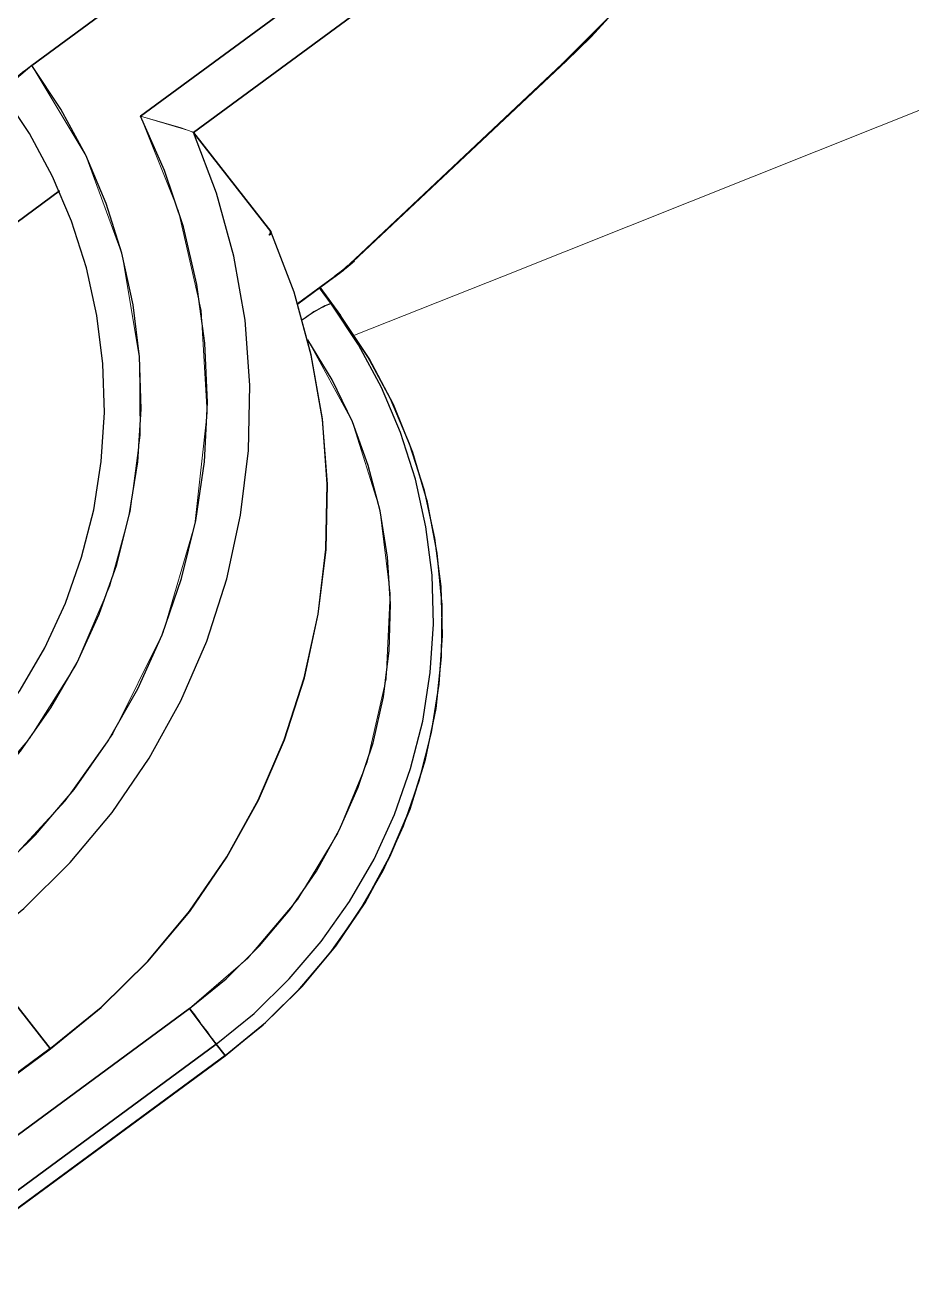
# Model space of a CAD drawing. Header units: millimetres. Extents: x 6 to 3615, y -854 to 0.
# Drawn here: x 156.881 to 158.122, y -118.366 to -116.616 of the extents above; entities that cross this region are included whole.
import ezdxf

# ---------------------------------------------------------------- set-up
doc = ezdxf.new("R2010")
doc.units = ezdxf.units.MM

msp = doc.modelspace()

# ---------------------------------------------------------------- linework, layer by layer
at = {"linetype": 'Continuous', "lineweight": 13}
for points in [[(163.5575, -115.9617), (163.5111, -115.843), (163.4541, -115.7536), (163.3793, -115.6788), (163.2827, -115.615), (163.1615, -115.5619), (163.0137, -115.5204), (162.8491, -115.4933), (162.6183, -115.4779), (162.3754, -115.4822), (162.048, -115.5117), (161.6993, -115.5658), (161.2527, -115.6609), (160.7611, -115.7903), (160.1787, -115.97), (159.5109, -116.2013), (158.6934, -116.5113), (157.5504, -116.9671), (157.3418, -117.0497)], [(157.7744, -116.4224), (157.7875, -116.4591), (157.7783, -116.5026), (157.7464, -116.5518), (157.673, -116.6325), (157.6383, -116.6663)], [(157.7619, -116.5002), (157.7633, -116.5026), (157.7643, -116.5089), (157.7628, -116.5171), (157.7517, -116.5388), (157.7073, -116.5953), (157.6325, -116.6701)], [(156.8903, -116.6726), (156.9656, -116.7986), (157.0168, -116.9367), (157.0409, -117.082), (157.0419, -117.1897), (157.0279, -117.2964), (156.9994, -117.4003), (156.9516, -117.5113), (156.8869, -117.6142), (156.8082, -117.7064), (156.716, -117.7851)], [(156.8903, -116.6726), (156.8531, -116.7039), (156.8502, -116.7078), (156.8492, -116.7093), (156.8492, -116.7102), (156.8492, -116.7107)], [(156.7705, -117.8595), (156.8589, -117.7856), (156.9366, -117.7011), (157.0033, -117.6074), (157.0738, -117.4659), (157.1182, -117.3148), (157.1356, -117.1583), (157.1274, -117.0154), (157.0955, -116.8763), (157.0424, -116.7435)], [(157.0424, -116.7435), (157.0979, -116.759), (157.1148, -116.7653), (157.1158, -116.7662), (157.1163, -116.7662)], [(157.1163, -116.7662), (157.1158, -116.7662), (157.1148, -116.7653), (157.1081, -116.7629), (157.0424, -116.7435)], [(157.111, -117.9918), (157.1926, -117.9213), (157.2626, -117.8387), (157.3186, -117.7465), (157.3596, -117.647), (157.3862, -117.5306), (157.392, -117.4114), (157.3775, -117.2931), (157.3384, -117.1699), (157.2766, -117.0564)]]:
    msp.add_lwpolyline(points, dxfattribs=at)
at = {"linetype": 'Continuous', "lineweight": 30}
for points in [[(156.9289, -116.8478), (156.857, -116.901), (155.8955, -115.5928), (155.9704, -115.6884), (156.0457, -115.6329), (155.9704, -115.6884), (155.8955, -115.5928), (155.9853, -115.5267), (155.8955, -115.5928), (156.857, -116.901), (156.9289, -116.8478)], [(157.6581, -116.3679), (157.1163, -116.7662), (157.6581, -116.3679), (157.7619, -116.5002), (157.6581, -116.3679), (157.6214, -116.3181), (157.0424, -116.7435), (157.6214, -116.3181)], [(157.3693, -116.32), (156.8903, -116.6726), (157.3693, -116.32)], [(157.6325, -116.6701), (157.6629, -116.6412), (157.6894, -116.6141), (157.7121, -116.5895), (157.731, -116.5678), (157.7455, -116.5485), (157.7561, -116.5315), (157.7624, -116.518), (157.7643, -116.5074), (157.7619, -116.5002)], [(157.3398, -116.9468), (157.6383, -116.6663)], [(157.6325, -116.6701), (157.6354, -116.6682), (157.6383, -116.6663)], [(156.716, -117.7851), (156.7734, -117.7388), (156.8265, -117.6876), (156.8743, -117.6316), (156.9168, -117.5712), (156.9535, -117.5075), (156.9844, -117.4403), (157.0091, -117.3708), (157.0269, -117.2993), (157.0385, -117.2269), (157.0433, -117.1535), (157.0409, -117.0801), (157.0318, -117.0072), (157.0163, -116.9352), (156.9941, -116.8657), (156.9656, -116.7981), (156.9308, -116.7334), (156.8903, -116.6726)], [(156.8903, -116.6726), (156.8859, -116.6759), (156.8816, -116.6788), (156.8772, -116.6822), (156.8734, -116.6856), (156.8695, -116.6885), (156.8656, -116.6919), (156.8628, -116.6948), (156.8594, -116.6972), (156.857, -116.7001), (156.8545, -116.7025), (156.8526, -116.7044), (156.8512, -116.7064), (156.8502, -116.7078), (156.8492, -116.7093), (156.8492, -116.7102), (156.8492, -116.7107)], [(157.6325, -116.6701), (157.3345, -116.9507), (157.6325, -116.6701)], [(156.687, -117.7455), (156.7406, -117.7025), (156.7898, -117.6547), (156.8343, -117.6026), (156.8739, -117.5466), (156.9081, -117.4872), (156.9371, -117.4249), (156.9598, -117.3602), (156.9767, -117.294), (156.9873, -117.2264), (156.9917, -117.1579), (156.9897, -117.0898), (156.9811, -117.0222), (156.9666, -116.9555), (156.9458, -116.8903), (156.9192, -116.8276), (156.8869, -116.7677), (156.8492, -116.7107)], [(156.7705, -117.8595), (156.8357, -117.8073), (156.8951, -117.7489), (156.9492, -117.6852), (156.997, -117.6171), (157.0385, -117.5446), (157.0728, -117.4688), (157.0998, -117.3901), (157.1196, -117.309), (157.1317, -117.2269), (157.1361, -117.1438), (157.1322, -117.0608), (157.1211, -116.9787), (157.1023, -116.8981), (157.0757, -116.8193), (157.0424, -116.7435)], [(156.8077, -117.9097), (156.8787, -117.8518), (156.9439, -117.7875), (157.0028, -117.7175), (157.0545, -117.6417), (157.0989, -117.5615), (157.1351, -117.478), (157.1631, -117.3906), (157.1824, -117.3018), (157.1935, -117.211), (157.1955, -117.1197), (157.1887, -117.0289), (157.1728, -116.9391), (157.1486, -116.8512), (157.1163, -116.7662)], [(156.8077, -117.9097), (156.8787, -117.8518), (156.9439, -117.7875), (157.0028, -117.7175), (157.0545, -117.6417), (157.0989, -117.5615), (157.1351, -117.478), (157.1631, -117.3906), (157.1824, -117.3018), (157.1935, -117.211), (157.1955, -117.1197), (157.1887, -117.0289), (157.1728, -116.9391), (157.1486, -116.8512), (157.1163, -116.7662)], [(157.1163, -116.7662), (157.2249, -116.9048), (157.1163, -116.7662)], [(156.9159, -118.0478), (156.9873, -117.9899), (157.0525, -117.9256), (157.111, -117.8556), (157.1631, -117.7798), (157.207, -117.7001), (157.2433, -117.6161), (157.2713, -117.5292), (157.2911, -117.4399), (157.3017, -117.3491), (157.3036, -117.2578), (157.2969, -117.167), (157.2814, -117.0772), (157.2573, -116.9898), (157.2249, -116.9048)], [(156.9159, -118.0478), (156.9873, -117.9899), (157.0525, -117.9256), (157.111, -117.8556), (157.1631, -117.7798), (157.207, -117.7001), (157.2433, -117.6161), (157.2713, -117.5292), (157.2911, -117.4399), (157.3017, -117.3491), (157.3036, -117.2578), (157.2969, -117.167), (157.2814, -117.0772), (157.2573, -116.9898), (157.2249, -116.9048)], [(156.9164, -118.0483), (156.9873, -117.9903), (157.0525, -117.9261), (157.1114, -117.8561), (157.1631, -117.7803), (157.2075, -117.7001), (157.2437, -117.6161), (157.2718, -117.5292), (157.2911, -117.4399), (157.3022, -117.3496), (157.3041, -117.2583), (157.2973, -117.1675), (157.2814, -117.0777), (157.2573, -116.9898), (157.2249, -116.9048)], [(157.3345, -116.9507), (157.3374, -116.9492), (157.3398, -116.9468)], [(157.3142, -116.9676), (157.2621, -117.0057)], [(157.2626, -117.0057), (157.3142, -116.9676), (157.2626, -117.0057)], [(157.293, -116.9835), (157.3099, -117.0062), (157.293, -116.9835)], [(157.2935, -116.983), (157.3225, -117.0222), (157.2935, -116.9826), (157.3225, -117.0222), (157.3099, -117.0062), (157.3225, -117.0222)], [(157.1481, -118.0415), (157.2013, -117.9986), (157.2505, -117.9503), (157.2954, -117.8981), (157.335, -117.8421), (157.3693, -117.7827), (157.3978, -117.7204), (157.4205, -117.6562), (157.4374, -117.5896), (157.448, -117.5219), (157.4524, -117.4539), (157.4504, -117.3853), (157.4417, -117.3177), (157.4272, -117.251), (157.4065, -117.1859), (157.3799, -117.1231), (157.3476, -117.0632), (157.3099, -117.0062)], [(157.1481, -118.0415), (157.2013, -117.9986), (157.2505, -117.9503), (157.2954, -117.8981), (157.335, -117.8421), (157.3693, -117.7827), (157.3978, -117.7204), (157.4205, -117.6562), (157.4374, -117.5896), (157.448, -117.5219), (157.4524, -117.4539), (157.4504, -117.3853), (157.4417, -117.3177), (157.4272, -117.251), (157.4065, -117.1859), (157.3799, -117.1231), (157.3476, -117.0632), (157.3099, -117.0062)], [(157.3099, -117.0062), (157.3094, -117.0062), (157.3085, -117.0057), (157.307, -117.0062), (157.3056, -117.0067), (157.3031, -117.0077), (157.3007, -117.0086), (157.2983, -117.0101), (157.2954, -117.0115), (157.292, -117.0135), (157.2887, -117.0154), (157.2848, -117.0173), (157.2814, -117.0197), (157.2771, -117.0226), (157.2732, -117.0255), (157.2689, -117.0284)], [(157.3099, -117.0062), (157.3094, -117.0062), (157.3085, -117.0057), (157.307, -117.0062), (157.3056, -117.0067), (157.3031, -117.0077), (157.3007, -117.0086), (157.2983, -117.0096), (157.2954, -117.0115), (157.292, -117.0135), (157.2887, -117.0154), (157.2853, -117.0173), (157.2814, -117.0197), (157.2771, -117.0226), (157.2732, -117.0255), (157.2689, -117.028)], [(157.1607, -118.0575), (157.2138, -118.0145), (157.2631, -117.9667), (157.308, -117.914), (157.3476, -117.858), (157.3819, -117.7986), (157.4103, -117.7363), (157.433, -117.6721), (157.4499, -117.6055), (157.4606, -117.5379), (157.4649, -117.4698), (157.463, -117.4012), (157.4543, -117.3336), (157.4398, -117.267), (157.419, -117.2018), (157.3925, -117.139), (157.3601, -117.0791), (157.3225, -117.0222)], [(157.1607, -118.0575), (157.2172, -118.0116), (157.2689, -117.9599), (157.3157, -117.9039), (157.3563, -117.8435), (157.391, -117.7798), (157.4195, -117.7127), (157.4412, -117.6432), (157.4562, -117.5717), (157.4639, -117.4997), (157.4644, -117.4268), (157.4577, -117.3549), (157.4441, -117.2834), (157.4234, -117.2139), (157.3963, -117.1467), (157.3625, -117.0825), (157.3225, -117.0222)], [(157.1607, -118.0579), (157.2172, -118.0116), (157.2693, -117.9604), (157.3157, -117.9044), (157.3567, -117.844), (157.3915, -117.7798), (157.42, -117.7127), (157.4412, -117.6432), (157.4562, -117.5722), (157.4639, -117.4997), (157.4644, -117.4273), (157.4577, -117.3549), (157.4441, -117.2834), (157.4234, -117.2139), (157.3963, -117.1467), (157.3625, -117.083), (157.3225, -117.0222)], [(157.111, -117.9918), (157.1621, -117.9503), (157.209, -117.9039), (157.2515, -117.8537), (157.2887, -117.7996), (157.3205, -117.7421), (157.3471, -117.6823), (157.3678, -117.62), (157.3823, -117.5557), (157.3905, -117.491), (157.3925, -117.4254), (157.3881, -117.3602), (157.378, -117.2955), (157.3611, -117.2322), (157.3389, -117.1709), (157.3104, -117.112), (157.2766, -117.0564)], [(156.8077, -117.9097), (156.6879, -117.9976), (156.8077, -117.9097), (156.9159, -118.0478), (156.8077, -117.9097), (156.7705, -117.8595), (156.6508, -117.9479), (156.7705, -117.8595)], [(156.6879, -117.9976), (156.7961, -118.1357), (156.9159, -118.0478), (156.7961, -118.1357), (156.6879, -117.9976), (156.6508, -117.9479)], [(157.1481, -118.0415), (156.729, -118.3501), (157.1481, -118.0415), (157.1607, -118.0575), (157.1481, -118.0415), (157.111, -117.9918), (156.6918, -118.2999), (157.111, -117.9918)], [(157.111, -117.9918), (157.1143, -117.9961), (157.1177, -118.0005), (157.1206, -118.0048), (157.124, -118.0092), (157.1269, -118.0135), (157.1298, -118.0174), (157.1327, -118.0213), (157.1356, -118.0246), (157.138, -118.028), (157.1399, -118.0309), (157.1423, -118.0338), (157.1438, -118.0362), (157.1452, -118.0382), (157.1467, -118.0396), (157.1477, -118.041), (157.1481, -118.0415)], [(156.7961, -118.1357), (156.7966, -118.1362), (156.9164, -118.0483), (156.9159, -118.0478), (156.9164, -118.0483)], [(156.6918, -118.2999), (156.729, -118.3501), (156.7411, -118.366), (157.1607, -118.0575), (157.1607, -118.0579), (157.1607, -118.0575), (156.7411, -118.366), (156.7415, -118.366), (157.1607, -118.0579)]]:
    msp.add_lwpolyline(points, dxfattribs=at)
for centre, radius, start, end in [((157.6151, -116.6407), 0.0338, -59, -47), ((157.2201, -116.9053), 0.00435, -63, 4), ((157.2206, -116.9053), 0.00483, -62, 9), ((157.1365, -116.7179), 0.3066, -54, -48), ((157.3167, -116.9217), 0.0338, -59, -47), ((157.1974, -116.801), 0.2028, -55, -48), ((157.166, -116.7624), 0.2535, -54, -48)]:
    msp.add_arc(centre, radius, start, end, dxfattribs=at)

doc.saveas('drawing.dxf')
